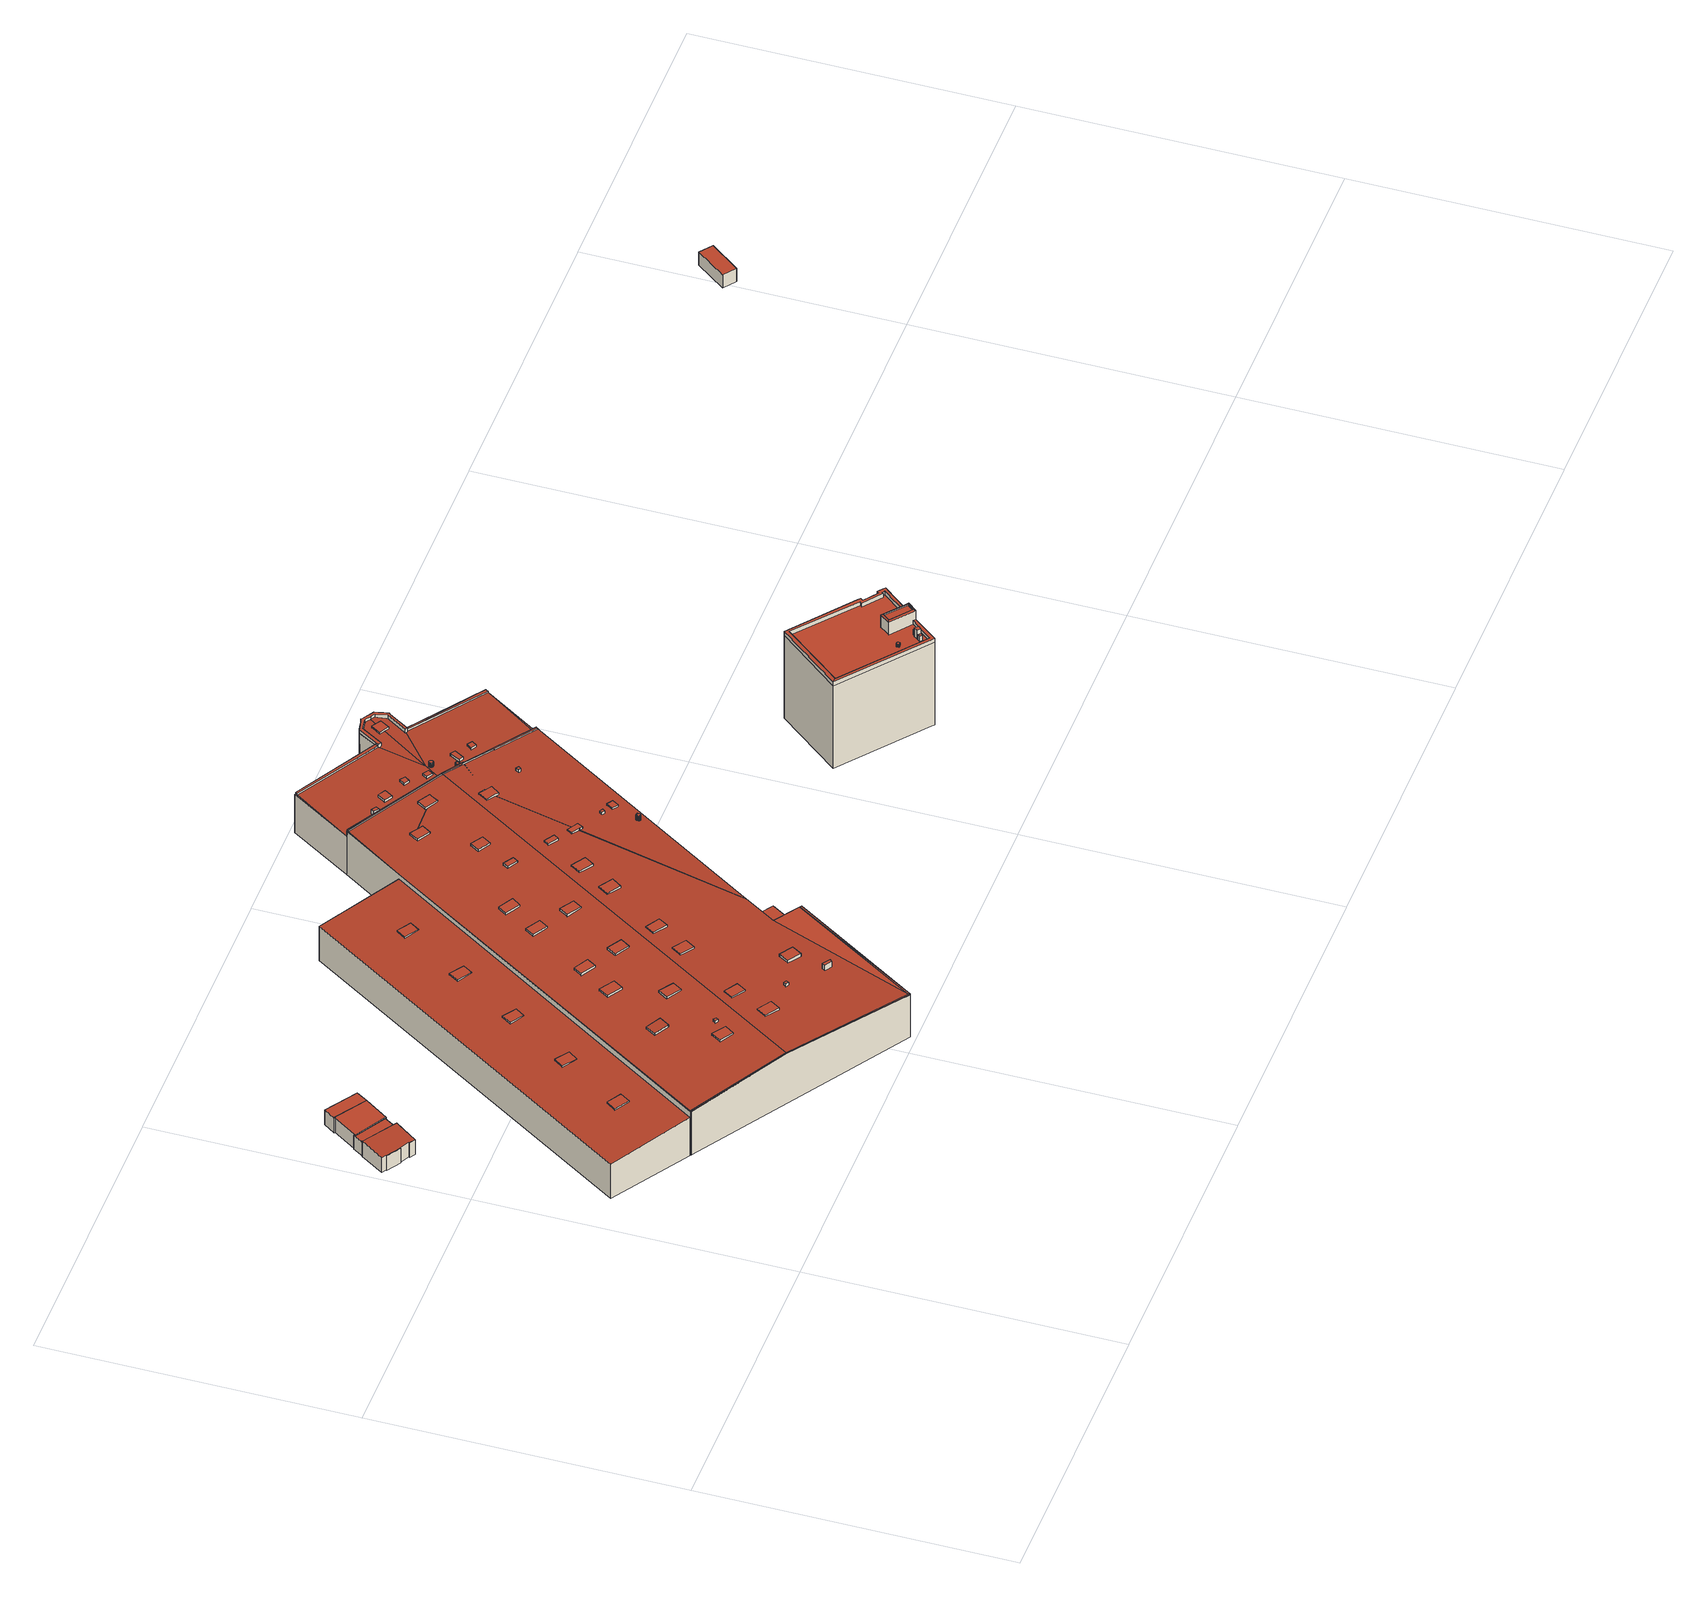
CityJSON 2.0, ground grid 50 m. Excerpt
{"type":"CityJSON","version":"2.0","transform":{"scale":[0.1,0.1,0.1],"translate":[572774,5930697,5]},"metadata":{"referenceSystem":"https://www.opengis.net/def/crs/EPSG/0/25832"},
"CityObjects":{
"building1":{"type":"Building","attributes":{"Grundfläche 2D":"27.860306","Grundhöhe NN":"6.377"},"geometry":[{"type":"Solid","lod":"3","boundaries":[[[[0,1,2,3,4,5,6,7,8]],[[8,9,10,0]],[[11,2,1]],[[12,6,5,4,3,13,14]],[[7,6,12,15]],[[8,7,15,16]],[[9,8,16,17]],[[10,9,17,18]],[[0,10,18,19]],[[1,0,19,20]],[[11,1,20,21]],[[2,11,21,22]],[[3,2,22,13]],[[20,19,18,17,16,15,12,14,13,22,21]]]],"semantics":{"surfaces":[{"type":"RoofSurface"},{"type":"WallSurface"},{"type":"GroundSurface"}],"values":[[0,0,0,1,1,1,1,1,1,1,1,1,1,2]]}}]},
"building2":{"type":"Building","attributes":{"Grundfläche 2D":"11.572259","Grundhöhe NN":"6.387"},"geometry":[{"type":"Solid","lod":"3","boundaries":[[[[23,24,25,26,27,28]],[[29,30,27,26]],[[30,31,28,27]],[[31,32,23,28]],[[32,14,24,23]],[[14,33,25,24]],[[33,29,26,25]],[[29,33,14,32,31,30]]]],"semantics":{"surfaces":[{"type":"RoofSurface"},{"type":"WallSurface"},{"type":"GroundSurface"}],"values":[[0,1,1,1,1,1,1,2]]}}]},
"building3":{"type":"Building","attributes":{"Grundfläche 2D":"27.532820","Grundhöhe NN":"6.413"},"geometry":[{"type":"Solid","lod":"3","boundaries":[[[[34,35,36,37,38,39,40]],[[39,38,41,42]],[[40,39,42,43]],[[30,36,35,34,40,43,31]],[[38,37,36,30,29,41]],[[30,31,43,42,41,29]]]],"semantics":{"surfaces":[{"type":"RoofSurface"},{"type":"WallSurface"},{"type":"GroundSurface"}],"values":[[0,1,1,1,1,2]]}}]},
"building4":{"type":"Building","attributes":{"Grundfläche 2D":"12.976212","Grundhöhe NN":"6.482"},"geometry":[{"type":"Solid","lod":"3","boundaries":[[[[44,45,34,40,39,46]],[[47,48,46,39]],[[48,49,44,46]],[[49,50,45,44]],[[50,51,34,45]],[[52,47,39,40]],[[51,52,40,34]],[[52,51,50,49,48,47]]]],"semantics":{"surfaces":[{"type":"RoofSurface"},{"type":"WallSurface"},{"type":"GroundSurface"}],"values":[[0,1,1,1,1,1,1,2]]}}]},
"building5":{"type":"Building","attributes":{"Grundfläche 2D":"4361.212830","Grundhöhe NN":"5.542"},"children":["building5-1","building5-2","building5-3","building5-4","building5-5","building5-6","building5-7","building5-8","building5-9","building5-10","building5-11","building5-12","building5-13","building5-14","building5-15","building5-16","building5-17","building5-18","building5-19","building5-20","building5-21","building5-22","building5-23","building5-24","building5-25","building5-26","building5-27","building5-28","building5-29","building5-30","building5-31","building5-32","building5-33","building5-34","building5-35","building5-36","building5-37","building5-38","building5-39","building5-40","building5-41","building5-42","building5-43","building5-44","building5-45","building5-46","building5-47","building5-48","building5-49","building5-50","building5-51","building5-52"],"geometry":[{"type":"Solid","lod":"3","boundaries":[[[[53,54,55,56,57,58,59,60,61,62,63,64,65,66,67,68],[69,70,71,70,72,66]],[[55,57,56]],[[72,70,71,70,69,66]],[[73,74,75,76,61,60,59,58,77,78],[79,80,81,80,79,82]],[[82,79,80,81,80,79]],[[83,73,78]],[[73,84,75,74]],[[64,63,85,86]],[[65,64,63,64,86]],[[87,86,85]],[[88,68,67]],[[89,90,91,92]],[[93,94,95,96,97,98,99,100,89,92,91]],[[101,102,103,104,105,106,98,97,96]],[[103,102,107,108,109,110,111]],[[112,113,114,115,116,117,118,98,106,105]],[[112,119,120,121]],[[114,113,112,121,115]],[[122,123,124,125,115,121]],[[126,127,128,129,100,99,98,118,117,116,115,130,131]],[[132,133,134,135]],[[53,107,102,54]],[[55,54,102,101]],[[95,94,93,78,77,58,57,101,96]],[[101,57,55]],[[78,93,91,83]],[[135,84,73,83,91,136,137,132]],[[84,135,138,139,75]],[[76,75,139,140]],[[62,61,76,140,141]],[[63,62,141,142]],[[85,63,142,143]],[[87,85,143,144]],[[145,65,86,87,144,146,147]],[[146,148,110,109,88,67,66,65,145,147]],[[68,108,107,53]],[[88,109,108,68]],[[111,110,148,149]],[[103,111,149,150]],[[104,103,150,151]],[[105,104,151,152]],[[153,119,112,105,152,154]],[[155,156,124,123,122,121,120,119,153,157]],[[158,131,130,115,125,124,156,159]],[[160,128,127,126,131,158,161]],[[100,129,128,160,162]],[[89,100,162,163]],[[90,89,163,164]],[[91,90,164,136]],[[133,132,137,165]],[[134,133,165,166]],[[135,134,166,138]],[[153,154,152,151,150,149,148,146,144,143,142,141,140,139,138,166,165,137,136,164,163,162,160,161,158,159,156,155,157]]]],"semantics":{"surfaces":[{"type":"RoofSurface"},{"type":"WallSurface"},{"type":"GroundSurface"}],"values":[[0,0,0,0,0,0,0,0,0,0,0,0,0,0,0,0,0,0,0,0,0,1,1,1,1,1,1,1,1,1,1,1,1,1,1,1,1,1,1,1,1,1,1,1,1,1,1,1,1,1,1,1,2]]}}]},
"building5-1":{"type":"BuildingInstallation","parents":["building5"],"geometry":[{"type":"MultiSurface","lod":"3","boundaries":[[[167,168,169]],[[170,171,172,169,168,173]],[[171,170,174,175,176]],[[62,63,64,168,167,169]],[[64,177,60,178,170,173,168]],[[174,170,178,74]],[[74,75,76,176,175,174]],[[171,176,76,61,62,169,172]]],"semantics":{"surfaces":[{"type":"RoofSurface"},{"type":"WallSurface"}],"values":[0,0,0,1,1,1,1,1]}}]},
"building5-2":{"type":"BuildingInstallation","parents":["building5"],"geometry":[{"type":"MultiSurface","lod":"3","boundaries":[[[179,180,181,182]],[[182,181,183,184]],[[179,182,184,185]],[[180,179,185,186]],[[181,180,186,183]]],"semantics":{"surfaces":[{"type":"RoofSurface"},{"type":"WallSurface"}],"values":[0,1,1,1,1]}}]},
"building5-3":{"type":"BuildingInstallation","parents":["building5"],"geometry":[{"type":"MultiSurface","lod":"3","boundaries":[[[187,188,189,190]],[[190,189,191,192]],[[187,190,192,193]],[[188,187,193,194]],[[189,188,194,191]]],"semantics":{"surfaces":[{"type":"RoofSurface"},{"type":"WallSurface"}],"values":[0,1,1,1,1]}}]},
"building5-4":{"type":"BuildingInstallation","parents":["building5"],"geometry":[{"type":"MultiSurface","lod":"3","boundaries":[[[195,196,197,198]],[[198,197,199,200]],[[195,198,200,201]],[[196,195,201,202]],[[197,196,202,199]]],"semantics":{"surfaces":[{"type":"RoofSurface"},{"type":"WallSurface"}],"values":[0,1,1,1,1]}}]},
"building5-5":{"type":"BuildingInstallation","parents":["building5"],"geometry":[{"type":"MultiSurface","lod":"3","boundaries":[[[203,204,205,206]],[[206,205,207,208]],[[203,206,208,209]],[[204,203,209,210]],[[205,204,210,207]]],"semantics":{"surfaces":[{"type":"RoofSurface"},{"type":"WallSurface"}],"values":[0,1,1,1,1]}}]},
"building5-6":{"type":"BuildingInstallation","parents":["building5"],"geometry":[{"type":"MultiSurface","lod":"3","boundaries":[[[211,212,213,214]],[[214,213,215,216]],[[211,214,216,217]],[[217,218,212,211]],[[218,215,213,212]]],"semantics":{"surfaces":[{"type":"RoofSurface"},{"type":"WallSurface"}],"values":[0,1,1,1,1]}}]},
"building5-7":{"type":"BuildingInstallation","parents":["building5"],"geometry":[{"type":"MultiSurface","lod":"3","boundaries":[[[219,220,221,222]],[[222,221,223,224]],[[219,222,224,225]],[[220,219,225,226]],[[221,220,226,223]]],"semantics":{"surfaces":[{"type":"RoofSurface"},{"type":"WallSurface"}],"values":[0,1,1,1,1]}}]},
"building5-8":{"type":"BuildingInstallation","parents":["building5"],"geometry":[{"type":"MultiSurface","lod":"3","boundaries":[[[227,228,229,230,231,232,233,234,235,236,237,238,239,240,241,242,243,244,245,246,247,248,249,250]],[[251,252,228,227]],[[253,254,249,248]],[[254,255,250,249]],[[255,251,227,250]],[[252,256,229,228]],[[256,257,230,229]],[[257,258,231,230]],[[258,259,232,231]],[[259,260,233,232]],[[260,261,234,233]],[[261,262,235,234]],[[262,263,236,235]],[[263,264,237,236]],[[264,265,238,237]],[[265,266,239,238]],[[266,267,239]],[[267,268,240,239]],[[268,269,241,240]],[[269,270,242,241]],[[270,271,243,242]],[[271,272,244,243]],[[272,273,245,244]],[[273,274,246,245]],[[274,275,246]],[[275,276,247,246]],[[276,253,248,247]]],"semantics":{"surfaces":[{"type":"RoofSurface"},{"type":"WallSurface"}],"values":[0,1,1,1,1,1,1,1,1,1,1,1,1,1,1,1,1,1,1,1,1,1,1,1,1,1,1]}}]},
"building5-9":{"type":"BuildingInstallation","parents":["building5"],"geometry":[{"type":"MultiSurface","lod":"3","boundaries":[[[277,278,279,280]],[[280,279,281,282]],[[277,280,282,283]],[[278,277,283,284]],[[279,278,284,281]]],"semantics":{"surfaces":[{"type":"RoofSurface"},{"type":"WallSurface"}],"values":[0,1,1,1,1]}}]},
"building5-10":{"type":"BuildingInstallation","parents":["building5"],"geometry":[{"type":"MultiSurface","lod":"3","boundaries":[[[285,286,287,288,289,290,291,292]],[[287,286,293,294]],[[295,296,290,289,288,287,294,56]],[[291,290,296,297]],[[71,293,286,285,292,291,297,298]]],"semantics":{"surfaces":[{"type":"RoofSurface"},{"type":"WallSurface"}],"values":[0,1,1,1,1]}}]},
"building5-11":{"type":"BuildingInstallation","parents":["building5"],"geometry":[{"type":"MultiSurface","lod":"3","boundaries":[[[299,300,301,302,303,304]],[[301,300,305,306]],[[307,303,302,301,306,79]],[[308,299,304,303,307,82]],[[300,299,308,305]]],"semantics":{"surfaces":[{"type":"RoofSurface"},{"type":"WallSurface"}],"values":[0,1,1,1,1]}}]},
"building5-12":{"type":"BuildingInstallation","parents":["building5"],"geometry":[{"type":"MultiSurface","lod":"3","boundaries":[[[309,310,311,312]],[[312,311,313,314]],[[309,312,314,315]],[[310,309,315,316]],[[311,310,316,313]]],"semantics":{"surfaces":[{"type":"RoofSurface"},{"type":"WallSurface"}],"values":[0,1,1,1,1]}}]},
"building5-13":{"type":"BuildingInstallation","parents":["building5"],"geometry":[{"type":"MultiSurface","lod":"3","boundaries":[[[317,318,319,320]],[[320,319,321,322]],[[317,320,322,323]],[[318,317,323,324]],[[319,318,324,321]]],"semantics":{"surfaces":[{"type":"RoofSurface"},{"type":"WallSurface"}],"values":[0,1,1,1,1]}}]},
"building5-14":{"type":"BuildingInstallation","parents":["building5"],"geometry":[{"type":"MultiSurface","lod":"3","boundaries":[[[325,326,327,328]],[[328,327,329,330]],[[325,328,330,331]],[[326,325,331,332]],[[327,326,332,329]]],"semantics":{"surfaces":[{"type":"RoofSurface"},{"type":"WallSurface"}],"values":[0,1,1,1,1]}}]},
"building5-15":{"type":"BuildingInstallation","parents":["building5"],"geometry":[{"type":"MultiSurface","lod":"3","boundaries":[[[333,334,335,336,337,338,339]],[[335,334,340,341]],[[342,337,336,335,341,70]],[[338,337,342,343]],[[339,338,343,69]],[[333,339,69,72]],[[334,333,72,340]]],"semantics":{"surfaces":[{"type":"RoofSurface"},{"type":"WallSurface"}],"values":[0,1,1,1,1,1,1]}}]},
"building5-16":{"type":"BuildingInstallation","parents":["building5"],"geometry":[{"type":"MultiSurface","lod":"3","boundaries":[[[344,345,346,347]],[[347,346,348,349]],[[344,347,349,350]],[[345,344,350,351]],[[346,345,351,348]]],"semantics":{"surfaces":[{"type":"RoofSurface"},{"type":"WallSurface"}],"values":[0,1,1,1,1]}}]},
"building5-17":{"type":"BuildingInstallation","parents":["building5"],"geometry":[{"type":"MultiSurface","lod":"3","boundaries":[[[352,353,354,355]],[[355,354,356,357]],[[352,355,357,358]],[[353,352,358,359]],[[354,353,359,356]]],"semantics":{"surfaces":[{"type":"RoofSurface"},{"type":"WallSurface"}],"values":[0,1,1,1,1]}}]},
"building5-18":{"type":"BuildingInstallation","parents":["building5"],"geometry":[{"type":"MultiSurface","lod":"3","boundaries":[[[360,361,362,363]],[[363,362,364,365]],[[360,363,365,366]],[[361,360,366,367]],[[362,361,367,364]]],"semantics":{"surfaces":[{"type":"RoofSurface"},{"type":"WallSurface"}],"values":[0,1,1,1,1]}}]},
"building5-19":{"type":"BuildingInstallation","parents":["building5"],"geometry":[{"type":"MultiSurface","lod":"3","boundaries":[[[368,369,370,371]],[[371,370,372,373]],[[368,371,373,374]],[[369,368,374,375]],[[370,369,375,372]]],"semantics":{"surfaces":[{"type":"RoofSurface"},{"type":"WallSurface"}],"values":[0,1,1,1,1]}}]},
"building5-20":{"type":"BuildingInstallation","parents":["building5"],"geometry":[{"type":"MultiSurface","lod":"3","boundaries":[[[376,377,378,379]],[[379,378,380,381]],[[376,379,381,382]],[[377,376,382,383]],[[378,377,383,380]]],"semantics":{"surfaces":[{"type":"RoofSurface"},{"type":"WallSurface"}],"values":[0,1,1,1,1]}}]},
"building5-21":{"type":"BuildingInstallation","parents":["building5"],"geometry":[{"type":"MultiSurface","lod":"3","boundaries":[[[384,385,386,387]],[[387,386,388,389]],[[384,387,389,390]],[[385,384,390,391]],[[386,385,391,388]]],"semantics":{"surfaces":[{"type":"RoofSurface"},{"type":"WallSurface"}],"values":[0,1,1,1,1]}}]},
"building5-22":{"type":"BuildingInstallation","parents":["building5"],"geometry":[{"type":"MultiSurface","lod":"3","boundaries":[[[392,393,394,395]],[[395,394,396,397]],[[392,395,397,398]],[[393,392,398,399]],[[394,393,399,396]]],"semantics":{"surfaces":[{"type":"RoofSurface"},{"type":"WallSurface"}],"values":[0,1,1,1,1]}}]},
"building5-23":{"type":"BuildingInstallation","parents":["building5"],"geometry":[{"type":"MultiSurface","lod":"3","boundaries":[[[400,401,402,403,404,405]],[[401,400,406,81]],[[402,401,81,407]],[[403,402,407,408]],[[404,403,408,409]],[[406,400,405,404,409,80]]],"semantics":{"surfaces":[{"type":"RoofSurface"},{"type":"WallSurface"}],"values":[0,1,1,1,1,1]}}]},
"building5-24":{"type":"BuildingInstallation","parents":["building5"],"geometry":[{"type":"MultiSurface","lod":"3","boundaries":[[[410,411,412,413]],[[413,412,414,415]],[[415,416,410,413]],[[416,417,411,410]],[[412,411,417,414]]],"semantics":{"surfaces":[{"type":"RoofSurface"},{"type":"WallSurface"}],"values":[0,1,1,1,1]}}]},
"building5-25":{"type":"BuildingInstallation","parents":["building5"],"geometry":[{"type":"MultiSurface","lod":"3","boundaries":[[[418,419,420,421]],[[422,423,421,420]],[[423,424,418,421]],[[419,418,424,425]],[[420,419,425,422]]],"semantics":{"surfaces":[{"type":"RoofSurface"},{"type":"WallSurface"}],"values":[0,1,1,1,1]}}]},
"building5-26":{"type":"BuildingInstallation","parents":["building5"],"geometry":[{"type":"MultiSurface","lod":"3","boundaries":[[[426,427,428,429]],[[429,428,430,431]],[[426,429,431,432]],[[427,426,432,433]],[[428,427,433,430]]],"semantics":{"surfaces":[{"type":"RoofSurface"},{"type":"WallSurface"}],"values":[0,1,1,1,1]}}]},
"building5-27":{"type":"BuildingInstallation","parents":["building5"],"geometry":[{"type":"MultiSurface","lod":"3","boundaries":[[[434,435,436,437]],[[437,436,438,439]],[[434,437,439,440]],[[435,434,440,441]],[[436,435,441,438]]],"semantics":{"surfaces":[{"type":"RoofSurface"},{"type":"WallSurface"}],"values":[0,1,1,1,1]}}]},
"building5-28":{"type":"BuildingInstallation","parents":["building5"],"geometry":[{"type":"MultiSurface","lod":"3","boundaries":[[[442,443,444,445]],[[445,444,446,447]],[[442,445,447,448]],[[443,442,448,449]],[[444,443,449,446]]],"semantics":{"surfaces":[{"type":"RoofSurface"},{"type":"WallSurface"}],"values":[0,1,1,1,1]}}]},
"building5-29":{"type":"BuildingInstallation","parents":["building5"],"geometry":[{"type":"MultiSurface","lod":"3","boundaries":[[[450,451,452,453]],[[453,452,454,455]],[[450,453,455,456]],[[451,450,456,457]],[[452,451,457,454]]],"semantics":{"surfaces":[{"type":"RoofSurface"},{"type":"WallSurface"}],"values":[0,1,1,1,1]}}]},
"building5-30":{"type":"BuildingInstallation","parents":["building5"],"geometry":[{"type":"MultiSurface","lod":"3","boundaries":[[[458,459,460,461,462]],[[461,460,463,464,465,466,467,468,469,470,471,472,473,474,475]],[[476,472,471]],[[471,477,478,476]],[[478,479,480,481,482]],[[478,477,479]],[[78,483,458,462]],[[484,59,485,486,487,488,489,490,491,492,493,477,471,470,469,468,467,466,465,464,463,460,459,458,483,494]],[[493,495,479,477]],[[495,496,480,479]],[[496,53,54,482,481,480]],[[482,54,55,476,478]],[[472,476,55,57]],[[473,472,57,58,77,78,462,461,475,474]]],"semantics":{"surfaces":[{"type":"RoofSurface"},{"type":"WallSurface"}],"values":[0,0,0,0,0,0,1,1,1,1,1,1,1,1]}}]},
"building5-31":{"type":"BuildingInstallation","parents":["building5"],"geometry":[{"type":"MultiSurface","lod":"3","boundaries":[[[497,498,499,500]],[[501,502,500,499]],[[502,503,497,500]],[[498,497,503,504]],[[499,498,504,501]]],"semantics":{"surfaces":[{"type":"RoofSurface"},{"type":"WallSurface"}],"values":[0,1,1,1,1]}}]},
"building5-32":{"type":"BuildingInstallation","parents":["building5"],"geometry":[{"type":"MultiSurface","lod":"3","boundaries":[[[505,506,507,508]],[[508,507,509,510]],[[510,511,505,508]],[[506,505,511,512]],[[512,509,507,506]]],"semantics":{"surfaces":[{"type":"RoofSurface"},{"type":"WallSurface"}],"values":[0,1,1,1,1]}}]},
"building5-33":{"type":"BuildingInstallation","parents":["building5"],"geometry":[{"type":"MultiSurface","lod":"3","boundaries":[[[513,514,515,516]],[[517,518,514,513]],[[118,519,515,514,518]],[[519,520,516,515]],[[117,517,513,516,520]]],"semantics":{"surfaces":[{"type":"RoofSurface"},{"type":"WallSurface"}],"values":[0,1,1,1,1]}}]},
"building5-34":{"type":"BuildingInstallation","parents":["building5"],"geometry":[{"type":"MultiSurface","lod":"3","boundaries":[[[521,522,523,524]],[[524,523,525,526]],[[521,524,526,527]],[[522,521,527,528]],[[523,522,528,525]]],"semantics":{"surfaces":[{"type":"RoofSurface"},{"type":"WallSurface"}],"values":[0,1,1,1,1]}}]},
"building5-35":{"type":"BuildingInstallation","parents":["building5"],"geometry":[{"type":"MultiSurface","lod":"3","boundaries":[[[529,530,531,532]],[[532,531,533,534]],[[534,535,529,532]],[[530,529,535,536]],[[536,533,531,530]]],"semantics":{"surfaces":[{"type":"RoofSurface"},{"type":"WallSurface"}],"values":[0,1,1,1,1]}}]},
"building5-36":{"type":"BuildingInstallation","parents":["building5"],"geometry":[{"type":"MultiSurface","lod":"3","boundaries":[[[537,538,539,540,541,542,543,544,545,546,547,548,549,550,551,552,553,554,555,556,557,558,559]],[[560,561,537,559]],[[561,562,538,537]],[[562,563,539,538]],[[564,540,539,563]],[[564,565,541,540]],[[565,566,542,541]],[[566,567,543,542]],[[567,568,544,543]],[[568,569,545,544]],[[569,570,546,545]],[[570,571,547,546]],[[571,572,548,547]],[[572,573,549,548]],[[573,574,550,549]],[[574,575,551,550]],[[575,576,552,551]],[[576,577,553,552]],[[577,578,554,553]],[[578,579,555,554]],[[579,580,556,555]],[[580,581,557,556]],[[581,582,558,557]],[[582,560,559,558]]],"semantics":{"surfaces":[{"type":"RoofSurface"},{"type":"WallSurface"}],"values":[0,1,1,1,1,1,1,1,1,1,1,1,1,1,1,1,1,1,1,1,1,1,1,1]}}]},
"building5-37":{"type":"BuildingInstallation","parents":["building5"],"geometry":[{"type":"MultiSurface","lod":"3","boundaries":[[[583,584,585,586]],[[587,584,583,588]],[[587,589,585,584]],[[589,590,586,585]],[[590,588,583,586]]],"semantics":{"surfaces":[{"type":"RoofSurface"},{"type":"WallSurface"}],"values":[0,1,1,1,1]}}]},
"building5-38":{"type":"BuildingInstallation","parents":["building5"],"geometry":[{"type":"MultiSurface","lod":"3","boundaries":[[[591,592,593,594,595,596]],[[597,595,594,593,598,599]],[[596,595,597,600]],[[600,601,591,596]],[[601,602,598,593,592,591]]],"semantics":{"surfaces":[{"type":"RoofSurface"},{"type":"WallSurface"}],"values":[0,1,1,1,1]}}]},
"building5-39":{"type":"BuildingInstallation","parents":["building5"],"geometry":[{"type":"MultiSurface","lod":"3","boundaries":[[[603,604,605,606]],[[606,605,607,608]],[[603,606,608,609]],[[604,603,609,610]],[[605,604,610,607]]],"semantics":{"surfaces":[{"type":"RoofSurface"},{"type":"WallSurface"}],"values":[0,1,1,1,1]}}]},
"building5-40":{"type":"BuildingInstallation","parents":["building5"],"geometry":[{"type":"MultiSurface","lod":"3","boundaries":[[[611,612,613,614,615,616,617,618,619,620,621,622,623,624,625,626,627,628,629,630,631,632,633,634,635,636,637,638]],[[611,639,640,612]],[[641,642,635,634]],[[642,643,636,635]],[[643,644,637,636]],[[644,645,638,637]],[[645,639,611,638]],[[640,646,613,612]],[[646,647,614,613]],[[647,648,615,614]],[[648,649,616,615]],[[649,650,617,616]],[[650,651,618,617]],[[651,652,619,618]],[[620,619,652,653]],[[653,654,621,620]],[[654,655,622,621]],[[655,656,623,622]],[[656,657,624,623]],[[657,658,625,624]],[[658,659,626,625]],[[660,627,626,659]],[[660,661,628,627]],[[661,662,629,628]],[[662,663,630,629]],[[663,664,631,630]],[[664,665,632,631]],[[665,666,633,632]],[[666,641,634,633]]],"semantics":{"surfaces":[{"type":"RoofSurface"},{"type":"WallSurface"}],"values":[0,1,1,1,1,1,1,1,1,1,1,1,1,1,1,1,1,1,1,1,1,1,1,1,1,1,1,1,1]}}]},
"building5-41":{"type":"BuildingInstallation","parents":["building5"],"geometry":[{"type":"MultiSurface","lod":"3","boundaries":[[[667,668,669,670,671,672,673,674,675,676,677,678,679,680,681,682,683,684,685,686,687,688,689,690,691]],[[692,99,693,680,679,678]],[[693,694,695,696,682,681,680]],[[696,697,683,682]],[[697,698,116,685,684,683]],[[114,699,687,686,685,116]],[[700,688,687,699,113]],[[700,701,689,688]],[[701,106,702,691,690,689]],[[703,704,705,105,112,119,669,668,667,691,702]],[[119,120,121,122,123,124,672,671,670,669]],[[124,125,115,130,131,674,673,672]],[[674,131,126,127,128,676,675]],[[706,692,678,677,676,128,129,100,707,708]]],"semantics":{"surfaces":[{"type":"RoofSurface"},{"type":"WallSurface"}],"values":[0,1,1,1,1,1,1,1,1,1,1,1,1,1]}}]},
"building5-42":{"type":"BuildingInstallation","parents":["building5"],"geometry":[{"type":"MultiSurface","lod":"3","boundaries":[[[709,705,704]],[[709,704,710]],[[703,103,710,704]],[[103,104,709,710]],[[104,105,705,709]]],"semantics":{"surfaces":[{"type":"RoofSurface"},{"type":"WallSurface"}],"values":[0,0,1,1,1]}}]},
"building5-43":{"type":"BuildingInstallation","parents":["building5"],"geometry":[{"type":"MultiSurface","lod":"3","boundaries":[[[711,712,713,714]],[[714,713,715,716]],[[711,714,716,717]],[[712,711,717,718]],[[713,712,718,715]]],"semantics":{"surfaces":[{"type":"RoofSurface"},{"type":"WallSurface"}],"values":[0,1,1,1,1]}}]},
"building5-44":{"type":"BuildingInstallation","parents":["building5"],"geometry":[{"type":"MultiSurface","lod":"3","boundaries":[[[719,720,721,722]],[[723,724,720,719]],[[725,721,720,724]],[[722,721,725,726]],[[726,723,719,722]]],"semantics":{"surfaces":[{"type":"RoofSurface"},{"type":"WallSurface"}],"values":[0,1,1,1,1]}}]},
"building5-45":{"type":"BuildingInstallation","parents":["building5"],"geometry":[{"type":"MultiSurface","lod":"3","boundaries":[[[727,728,708,707,729,730]],[[100,89,729,707]],[[89,92,730,729]],[[731,706,708,728,727,730,92,732]]],"semantics":{"surfaces":[{"type":"RoofSurface"},{"type":"WallSurface"}],"values":[0,1,1,1]}}]},
"building5-46":{"type":"BuildingInstallation","parents":["building5"],"geometry":[{"type":"MultiSurface","lod":"3","boundaries":[[[733,734,735,736]],[[735,737,738,736]],[[733,736,738,739]],[[739,740,734,733]],[[740,737,735,734]]],"semantics":{"surfaces":[{"type":"RoofSurface"},{"type":"WallSurface"}],"values":[0,1,1,1,1]}}]},
"building5-47":{"type":"BuildingInstallation","parents":["building5"],"geometry":[{"type":"MultiSurface","lod":"3","boundaries":[[[741,742,743,744]],[[744,743,745,746]],[[741,744,746,747]],[[742,741,747,748]],[[743,742,748,745]]],"semantics":{"surfaces":[{"type":"RoofSurface"},{"type":"WallSurface"}],"values":[0,1,1,1,1]}}]},
"building5-48":{"type":"BuildingInstallation","parents":["building5"],"geometry":[{"type":"MultiSurface","lod":"3","boundaries":[[[749,750,751,752]],[[752,751,753,754]],[[749,752,754,755]],[[750,749,755,756]],[[751,750,756,753]]],"semantics":{"surfaces":[{"type":"RoofSurface"},{"type":"WallSurface"}],"values":[0,1,1,1,1]}}]},
"building5-49":{"type":"BuildingInstallation","parents":["building5"],"geometry":[{"type":"MultiSurface","lod":"3","boundaries":[[[757,758,759,760]],[[761,762,760,759]],[[762,763,757,760]],[[758,757,763,764]],[[758,764,761,759]]],"semantics":{"surfaces":[{"type":"RoofSurface"},{"type":"WallSurface"}],"values":[0,1,1,1,1]}}]},
"building5-50":{"type":"BuildingInstallation","parents":["building5"],"geometry":[{"type":"MultiSurface","lod":"3","boundaries":[[[765,766,767,768]],[[768,767,769,770]],[[765,768,770,771]],[[766,765,771,772]],[[767,766,772,769]]],"semantics":{"surfaces":[{"type":"RoofSurface"},{"type":"WallSurface"}],"values":[0,1,1,1,1]}}]},
"building5-51":{"type":"BuildingInstallation","parents":["building5"],"geometry":[{"type":"MultiSurface","lod":"3","boundaries":[[[773,774,145]],[[775,774,773]],[[776,147,145,774]],[[147,777,773,145]],[[777,778,775,773]],[[778,776,774,775]],[[778,777,147,776]]],"semantics":{"surfaces":[{"type":"RoofSurface"},{"type":"WallSurface"},{"type":"OuterCeilingSurface"}],"values":[0,0,1,1,1,1,2]}}]},
"building5-52":{"type":"BuildingInstallation","parents":["building5"],"geometry":[{"type":"MultiSurface","lod":"3","boundaries":[[[779,780,781,782]],[[781,783,784,782]],[[785,779,782,784]],[[780,779,785,786]],[[786,783,781,780]],[[785,784,783,786]]],"semantics":{"surfaces":[{"type":"RoofSurface"},{"type":"WallSurface"},{"type":"OuterCeilingSurface"}],"values":[0,1,1,1,1,2]}}]},
"building6":{"type":"Building","attributes":{"Grundfläche 2D":"226.314261","Grundhöhe NN":"5.524"},"children":["building6-1","building6-2","building6-3","building6-4","building6-5","building6-6","building6-7"],"geometry":[{"type":"MultiSurface","lod":"3","boundaries":[[[787,788,789,790,791,792,793,794,795,796]],[[797,798,799,800,801,802,803,804,805,806,807,808,809,810,811,812,813,814,795,794,815]],[[816,817,818,819,820,821,822,823,824,825,826,827,828,829,830]],[[819,818,793,792,791,790,821,820]],[[818,817,794,793]],[[831,832,833,787,796,795]],[[833,834,822,789,788,787]],[[823,835,805,804]],[[835,836,837,838,839,809,808,807,806,805]],[[839,840,810,809]],[[840,841,811,810]],[[841,842,812,811]],[[842,843,844,814,813,812]],[[844,831,795,814]],[[815,794,817,816]],[[797,815,816,830]],[[798,797,830,829]],[[829,828,799,798]],[[828,827,800,799]],[[827,826,825,802,801,800]],[[825,824,803,802]],[[831,844,845,846]],[[847,833,832,831,846,848]],[[849,850,823,822,834,833,847,851]],[[835,823,850,852]],[[853,854,855,839,838,837,836,835,852,856]],[[840,839,855,857]],[[841,840,857,858]],[[842,841,858,859]],[[844,843,842,859,860,845]],[[851,847,848,846,845,860,859,858,857,855,854,853,856,852,850,849]]],"semantics":{"surfaces":[{"type":"RoofSurface"},{"type":"WallSurface"},{"type":"GroundSurface"}],"values":[0,0,0,1,1,1,1,1,1,1,1,1,1,1,1,1,1,1,1,1,1,1,1,1,1,1,1,1,1,1,2]}}]},
"building6-1":{"type":"BuildingInstallation","parents":["building6"],"geometry":[{"type":"MultiSurface","lod":"3","boundaries":[[[861,862,863,864]],[[862,861,865,866]],[[863,862,866,867]],[[867,868,864,863]],[[861,864,868,865]]],"semantics":{"surfaces":[{"type":"RoofSurface"},{"type":"WallSurface"}],"values":[0,1,1,1,1]}}]},
"building6-2":{"type":"BuildingInstallation","parents":["building6"],"geometry":[{"type":"MultiSurface","lod":"3","boundaries":[[[869,870,871,872,873,874,875,876,877,878,879,880,881,882,883,884,885,886,887,888]],[[889,890,870,869]],[[891,892,888,887]],[[892,889,869,888]],[[890,893,871,870]],[[893,894,872,871]],[[894,895,873,872]],[[895,896,874,873]],[[896,897,875,874]],[[897,898,876,875]],[[898,899,877,876]],[[899,900,878,877]],[[900,901,879,878]],[[901,902,880,879]],[[902,903,904,882,881,880]],[[904,905,883,882]],[[905,906,884,883]],[[906,907,885,884]],[[907,908,886,885]],[[908,891,887,886]]],"semantics":{"surfaces":[{"type":"RoofSurface"},{"type":"WallSurface"}],"values":[0,1,1,1,1,1,1,1,1,1,1,1,1,1,1,1,1,1,1,1]}}]},
"building6-3":{"type":"BuildingInstallation","parents":["building6"],"geometry":[{"type":"MultiSurface","lod":"3","boundaries":[[[909,910,911,912]],[[912,911,913,914]],[[909,912,914,915]],[[915,916,910,909]],[[916,913,911,910]]],"semantics":{"surfaces":[{"type":"RoofSurface"},{"type":"WallSurface"}],"values":[0,1,1,1,1]}}]},
"building6-4":{"type":"BuildingInstallation","parents":["building6"],"geometry":[{"type":"MultiSurface","lod":"3","boundaries":[[[917,918,919]],[[920,918,917]],[[921,920,917,922]],[[921,922,923]],[[822,823,917,919,789]],[[917,823,804]],[[924,923,922,917,804,803,824]],[[920,921,925,926]],[[918,920,926,927]]],"semantics":{"surfaces":[{"type":"RoofSurface"},{"type":"WallSurface"}],"values":[0,0,0,0,1,1,1,1,1]}}]},
"building6-5":{"type":"BuildingInstallation","parents":["building6"],"geometry":[{"type":"MultiSurface","lod":"3","boundaries":[[[928,929,930,931]],[[932,933,931,930]],[[928,931,933,934]],[[929,928,934,935]],[[935,932,930,929]]],"semantics":{"surfaces":[{"type":"RoofSurface"},{"type":"WallSurface"}],"values":[0,1,1,1,1]}}]},
"building6-6":{"type":"BuildingInstallation","parents":["building6"],"geometry":[{"type":"MultiSurface","lod":"3","boundaries":[[[936,937,938,919,918]],[[923,937,936,921]],[[936,918,927,939]],[[921,936,939,925]],[[923,924,940,937]],[[789,919,938,937,940,821,790]]],"semantics":{"surfaces":[{"type":"RoofSurface"},{"type":"WallSurface"}],"values":[0,0,1,1,1,1]}}]},
"building6-7":{"type":"BuildingInstallation","parents":["building6"],"geometry":[{"type":"MultiSurface","lod":"3","boundaries":[[[927,926,925,939]]],"semantics":{"surfaces":[{"type":"RoofSurface"}],"values":[0]}}]},
"building7":{"type":"Building","attributes":{"Grundfläche 2D":"14.894074","Grundhöhe NN":"5.784"},"geometry":[{"type":"Solid","lod":"3","boundaries":[[[[941,942,943,944]],[[945,946,944,943]],[[946,947,941,944]],[[947,948,942,941]],[[948,945,943,942]],[[948,947,946,945]]]],"semantics":{"surfaces":[{"type":"RoofSurface"},{"type":"WallSurface"},{"type":"GroundSurface"}],"values":[[0,1,1,1,1,2]]}}]}
},
"vertices":[
[35,620,42],[51,612,42],[59,605,42],[83,641,44],[80,643,44],[31,675,44],[30,676,44],[6,638,42],[14,634,42],[13,633,42],[35,619,42],[50,610,42],[30,676,14],[83,641,14],[31,675,14],[6,638,14],[14,634,14],[13,633,14],[35,619,14],[35,620,14],[51,612,14],[50,610,14],[59,605,14],
[42,693,40],[31,675,40],[80,643,40],[91,661,40],[42,690,40],[43,692,40],[91,661,14],[42,690,14],[43,692,14],[42,693,14],[80,643,14],
[67,729,43],[43,692,42],[42,690,42],[91,661,42],[92,660,42],[117,698,43],[68,730,43],[92,660,14],[117,698,14],[68,730,14],
[78,749,43],[65,730,43],[128,716,43],[117,698,15],[128,716,15],[78,749,15],[65,730,15],[67,729,15],[68,730,15],
[911,703,89],[912,703,89],[798,776,98],[748,726,99],[797,776,98],[763,798,101],[762,796,101],[344,134,101],[343,133,101],[535,10,86],[535,11,86],[536,12,86],[623,247,89],[655,299,89],[909,697,89],[912,702,89],[714,572,95],[717,582,95],[744,708,98],[715,572,95],[549,792,89],[193,230,89],[193,229,89],[192,229,89],[762,798,100],[615,892,89],[641,795,94],[688,796,96],[713,797,98],[625,794,93],[614,893,89],[191,230,89],[537,10,86],[665,221,87],[669,219,86],[913,702,89],[679,992,78],[677,993,78],[614,893,78],[677,989,78],[615,892,78],[662,863,81],[762,798,89],[763,798,89],[772,811,89],[783,828,89],[803,906,87],[805,912,87],[801,774,86],[912,703,78],[975,797,78],[978,802,78],[851,882,87],[846,879,87],[911,703,78],[912,702,78],[913,702,78],[909,697,78],[911,696,78],[869,911,87],[863,928,88],[861,933,89],[857,940,89],[855,936,89],[847,924,89],[837,909,89],[871,913,87],[870,915,87],[869,922,87],[867,928,88],[866,933,88],[866,935,88],[864,936,88],[844,947,88],[826,944,87],[824,943,87],[823,942,87],[848,946,88],[846,948,88],[549,792,79],[424,872,71],[66,310,71],[191,230,79],[614,893,5],[549,792,5],[191,230,5],[193,229,5],[192,229,5],[535,10,5],[535,11,5],[537,10,5],[669,219,5],[623,247,48],[623,247,5],[623,247,46],[909,697,5],[911,696,5],[975,797,5],[978,802,5],[851,882,5],[871,913,5],[869,911,5],[866,933,5],[866,935,5],[869,922,5],[846,948,5],[848,946,5],[824,943,5],[844,947,5],[805,912,5],[679,992,5],[677,993,5],[424,872,5],[66,310,5],
[535,11,87],[536,12,87],[535,10,87],[341,136,102],[340,135,102],[343,133,102],[344,134,102],[193,230,90],[193,229,90],[192,229,90],[344,134,100],[341,136,100],
[395,436,97],[385,420,97],[407,405,98],[417,421,98],[407,405,94],[417,421,94],[395,436,93],[385,420,93],
[442,262,102],[433,247,102],[455,234,101],[464,249,101],[455,234,98],[464,249,98],[442,262,100],[433,247,100],
[632,557,102],[622,542,102],[644,528,102],[654,543,102],[644,528,98],[654,543,98],[632,557,99],[622,542,99],
[486,183,100],[491,180,100],[493,184,100],[489,187,100],[493,184,94],[489,187,94],[486,183,94],[491,180,94],
[427,485,97],[418,471,97],[440,457,98],[449,472,98],[440,457,94],[449,472,94],[427,485,93],[418,471,93],
[600,505,102],[590,489,102],[611,475,102],[622,491,102],[611,475,98],[622,491,98],[600,505,99],[590,489,99],
[769,504,99],[768,504,99],[768,503,99],[767,503,99],[767,502,99],[766,502,99],[766,501,99],[766,500,99],[766,499,99],[767,498,99],[768,498,99],[768,497,99],[769,497,99],[770,497,99],[771,498,99],[772,498,99],[772,499,99],[772,500,99],[772,501,99],[772,502,99],[772,503,99],[771,503,99],[770,503,99],[770,504,99],[769,504,90],[768,504,90],[771,503,90],[770,503,90],[770,504,90],[768,503,90],[767,503,90],[767,502,90],[766,502,90],[766,501,90],[766,500,90],[766,499,90],[767,498,90],[768,498,90],[768,497,90],[769,497,90],[769,497,89],[770,497,89],[771,498,89],[772,498,89],[772,499,89],[772,500,89],[772,501,89],[772,502,89],[772,502,90],[772,503,90],
[548,213,97],[539,197,97],[560,184,96],[570,200,96],[560,184,90],[570,200,90],[548,213,92],[539,197,92],
[744,708,102],[748,706,102],[758,720,102],[748,726,102],[748,727,102],[738,733,102],[729,718,102],[744,709,102],[748,706,98],[758,720,98],[748,727,99],[738,733,100],[729,718,100],[744,709,98],
[621,787,97],[641,775,97],[650,789,97],[641,795,97],[630,802,97],[625,794,97],[641,775,94],[650,789,94],[630,802,93],[621,787,93],
[670,611,102],[665,603,102],[681,593,102],[686,601,102],[681,593,98],[686,601,98],[670,611,99],[665,603,99],
[508,363,102],[498,347,102],[520,333,101],[530,349,101],[520,333,98],[530,349,98],[508,363,99],[498,347,99],
[350,250,101],[340,234,101],[361,221,101],[371,236,101],[361,221,98],[371,236,98],[350,250,97],[340,234,97],
[715,572,99],[719,569,99],[724,578,99],[717,582,99],[707,588,99],[702,580,99],[714,572,99],[719,569,95],[724,578,95],[707,588,96],[702,580,96],
[539,413,102],[530,399,102],[552,385,102],[561,400,102],[552,385,98],[561,400,98],[539,413,99],[530,399,99],
[764,550,97],[767,554,97],[762,557,97],[760,553,97],[762,557,92],[760,553,92],[764,550,92],[767,554,92],
[606,652,101],[601,644,101],[617,634,101],[622,642,101],[617,634,98],[622,642,98],[606,652,97],[601,644,97],
[545,147,100],[542,142,100],[554,135,100],[557,139,100],[554,135,89],[557,139,89],[545,147,90],[542,142,90],
[632,710,101],[623,696,101],[642,684,101],[651,698,101],[642,684,98],[651,698,98],[632,710,96],[623,696,96],
[810,693,100],[813,697,100],[809,700,100],[806,695,100],[809,700,94],[806,695,94],[810,693,94],[813,697,94],
[518,630,97],[509,616,97],[531,602,98],[541,616,98],[531,602,94],[541,616,94],[518,630,93],[509,616,93],
[706,785,100],[713,797,100],[715,800,100],[695,812,100],[686,797,100],[688,796,100],[706,785,98],[715,800,98],[695,812,96],[686,797,96],
[421,205,101],[411,189,101],[433,175,101],[443,191,101],[433,175,97],[443,191,97],[421,205,99],[411,189,99],
[486,578,97],[477,564,97],[499,550,98],[508,564,98],[499,550,94],[508,564,94],[486,578,93],[477,564,93],
[338,346,97],[328,330,97],[350,316,99],[360,332,99],[350,316,94],[360,332,94],[338,346,93],[328,330,93],
[538,544,101],[529,529,101],[551,515,101],[560,530,101],[551,515,99],[560,530,99],[538,544,97],[529,529,97],
[479,452,101],[470,437,101],[492,423,101],[502,438,101],[492,423,99],[502,438,99],[479,452,97],[470,437,97],
[783,553,94],[777,543,94],[786,537,94],[792,547,94],[786,537,90],[792,547,90],[783,553,91],[777,543,91],
[614,890,91],[758,798,102],[761,796,102],[762,798,102],[615,892,91],[762,795,102],[763,795,102],[764,794,102],[789,779,100],[789,778,100],[790,777,100],[793,776,100],[794,775,100],[795,775,100],[797,776,100],[794,778,100],[790,781,100],[763,798,102],[798,776,100],[842,745,96],[801,774,99],[842,744,96],[910,701,91],[911,703,91],[912,703,91],[614,890,89],[761,796,100],[762,795,100],[763,795,100],[764,794,100],[789,779,98],[789,778,98],[793,776,98],[794,775,98],[795,775,98],[842,745,94],[758,798,100],[842,744,94],[910,701,89],
[414,352,101],[404,337,101],[427,322,101],[436,337,101],[427,322,99],[436,337,99],[414,352,97],[404,337,97],
[375,253,103],[380,250,103],[382,254,103],[378,257,103],[382,254,98],[378,257,98],[375,253,98],[380,250,98],
[839,929,92],[829,914,92],[844,905,92],[853,920,92],[839,929,88],[829,914,88],[844,905,88],[853,920,88],
[708,855,88],[716,868,88],[704,875,88],[696,862,88],[704,875,83],[696,862,83],[708,855,84],[716,868,84],
[768,813,92],[773,821,92],[764,827,92],[759,819,92],[764,827,88],[759,819,88],[768,813,89],[773,821,89],
[786,825,97],[785,825,97],[784,824,97],[783,824,97],[783,823,97],[783,822,97],[783,821,97],[783,820,97],[784,819,97],[785,819,97],[785,818,97],[786,818,97],[787,818,97],[787,819,97],[788,819,97],[789,819,97],[789,820,97],[789,821,97],[789,822,97],[789,823,97],[789,824,97],[788,824,97],[787,825,97],[787,825,89],[786,825,89],[785,825,89],[784,824,89],[783,824,89],[783,823,89],[783,822,89],[783,821,89],[783,820,89],[784,819,89],[785,819,89],[785,818,89],[786,818,89],[787,818,89],[787,819,89],[788,819,89],[789,819,89],[789,820,89],[789,821,89],[789,822,89],[789,823,89],[789,824,89],[788,824,89],
[849,787,88],[843,779,88],[851,774,88],[856,782,88],[843,779,84],[849,787,84],[851,774,84],[856,782,84],
[804,779,92],[803,780,92],[800,782,92],[799,779,92],[798,778,92],[802,776,92],[798,778,87],[800,782,87],[799,779,87],[802,776,86],[804,779,86],[803,780,86],
[745,841,90],[751,849,90],[743,855,90],[737,846,90],[743,855,86],[737,846,86],[745,841,87],[751,849,87],
[798,782,97],[798,783,97],[798,784,97],[799,784,97],[799,785,97],[798,785,97],[798,786,97],[798,787,97],[797,787,97],[796,787,97],[796,788,97],[795,788,97],[795,787,97],[794,787,97],[793,787,97],[793,786,97],[793,785,97],[792,785,97],[792,784,97],[793,784,97],[793,783,97],[793,782,97],[794,782,97],[795,782,97],[795,781,97],[796,781,97],[796,782,97],[797,782,97],[798,782,87],[798,783,87],[795,782,87],[795,781,87],[796,781,87],[796,782,87],[797,782,87],[798,784,87],[799,784,87],[799,785,87],[798,785,87],[798,786,87],[798,787,87],[797,787,87],[796,787,87],[796,788,87],[795,788,87],[795,787,87],[794,787,87],[793,787,87],[793,786,87],[793,785,87],[792,785,87],[792,784,87],[793,784,87],[793,783,87],[793,782,87],[794,782,87],
[849,879,94],[869,911,94],[871,913,94],[869,922,94],[866,933,94],[866,935,94],[848,946,94],[846,948,94],[844,947,94],[824,943,94],[802,908,94],[802,907,94],[803,906,94],[806,904,94],[806,905,94],[827,939,94],[845,942,94],[848,941,94],[855,936,94],[861,933,94],[862,932,94],[866,914,94],[844,880,94],[846,879,94],[848,878,94],[802,907,87],[806,904,87],[806,905,87],[813,917,87],[827,939,87],[845,942,88],[848,941,89],[862,932,88],[866,914,87],[844,880,87],[848,878,87],[849,879,87],[849,879,90],[851,882,90],[802,908,87],[805,912,90],[802,908,90],
[978,802,80],[975,797,80],
[819,803,91],[810,787,91],[817,783,91],[826,798,91],[817,783,86],[826,798,86],[819,803,86],[810,787,86],
[669,874,89],[666,869,89],[674,863,89],[677,869,89],[669,874,81],[666,869,81],[674,863,82],[677,869,82],
[679,988,81],[799,910,89],[679,992,81],[677,989,81],[799,910,86],[679,988,78],
[326,528,78],[336,543,78],[315,557,78],[305,542,78],[315,557,75],[305,542,75],[326,528,77],[336,543,77],
[391,629,78],[401,644,78],[379,659,78],[369,643,78],[379,659,75],[369,643,75],[391,629,77],[401,644,77],
[197,325,79],[207,341,79],[186,355,78],[175,340,78],[186,355,75],[175,340,75],[197,325,77],[207,341,77],
[261,426,78],[272,441,78],[250,456,78],[240,441,78],[250,456,75],[240,441,75],[261,426,77],[272,441,77],
[455,731,78],[465,746,78],[444,760,78],[434,745,78],[444,760,75],[434,745,75],[455,731,77],[465,746,77],
[665,221,48],[655,299,49],[697,272,48],[655,299,46],[665,221,46],[697,272,46],
[813,524,41],[826,546,41],[817,552,41],[803,530,41],[817,552,39],[803,530,39],[813,524,39],[826,546,39],
[1189,189,172],[1190,190,172],[1220,228,172],[1216,231,172],[1208,221,172],[1204,217,172],[1188,196,172],[1061,298,172],[1053,298,172],[1185,192,172],[1231,316,172],[1228,313,172],[1258,290,172],[1260,293,172],[1262,291,172],[1264,290,172],[1228,246,172],[1232,243,172],[1271,291,172],[1267,294,172],[1265,296,172],[1264,297,172],[1260,300,172],[1257,297,172],[1235,314,172],[1238,318,172],[1234,321,172],[1135,400,172],[1137,393,172],[1137,393,165],[1061,298,165],[1188,196,165],[1204,217,165],[1208,221,165],[1216,231,165],[1220,228,165],[1232,243,165],[1228,246,165],[1264,290,165],[1262,291,165],[1260,293,165],[1258,290,165],[1228,313,165],[1231,316,165],[1053,298,165],[1185,192,165],[1189,189,165],[1190,190,165],[1271,291,165],[1267,294,165],[1265,296,165],[1264,297,165],[1260,300,165],[1257,297,165],[1235,314,165],[1238,318,165],[1234,321,165],[1135,400,165],[1135,400,5],[1053,298,5],[1189,189,5],[1185,192,5],[1220,228,5],[1232,243,5],[1190,190,5],[1271,291,5],[1265,296,5],[1264,297,5],[1260,300,5],[1267,294,5],[1257,297,5],[1235,314,5],[1238,318,5],[1234,321,5],
[1196,216,182],[1191,221,182],[1187,215,182],[1192,211,182],[1196,216,165],[1191,221,165],[1187,215,165],[1192,211,165],
[1164,239,170],[1163,239,170],[1163,238,170],[1162,238,170],[1162,237,170],[1162,236,170],[1162,235,170],[1162,234,170],[1163,234,170],[1164,234,170],[1165,234,170],[1166,234,170],[1166,235,170],[1167,235,170],[1167,236,170],[1167,237,170],[1167,238,170],[1166,238,170],[1166,239,170],[1165,239,170],[1164,239,165],[1163,239,165],[1166,239,165],[1165,239,165],[1163,238,165],[1162,238,165],[1162,237,165],[1162,236,165],[1162,235,165],[1162,234,165],[1163,234,165],[1164,234,165],[1165,234,165],[1166,234,165],[1166,235,165],[1167,235,165],[1167,236,165],[1167,237,165],[1167,238,165],[1166,238,165],
[1199,221,175],[1195,224,175],[1192,221,175],[1196,218,175],[1192,221,165],[1196,218,165],[1199,221,165],[1195,224,165],
[1232,243,189],[1220,232,190],[1220,228,189],[1228,242,190],[1196,270,190],[1228,246,189],[1195,273,189],[1195,273,165],[1196,270,188],[1228,242,188],[1220,232,188],
[1186,214,175],[1183,210,175],[1187,207,175],[1190,210,175],[1187,207,165],[1190,210,165],[1186,214,165],[1183,210,165],
[1187,258,190],[1183,257,189],[1216,231,189],[1187,258,188],[1183,257,165],
[2026,825,33],[1990,777,33],[2009,762,33],[2046,810,33],[2009,762,8],[2046,810,8],[2026,825,8],[1990,777,8]
]}
